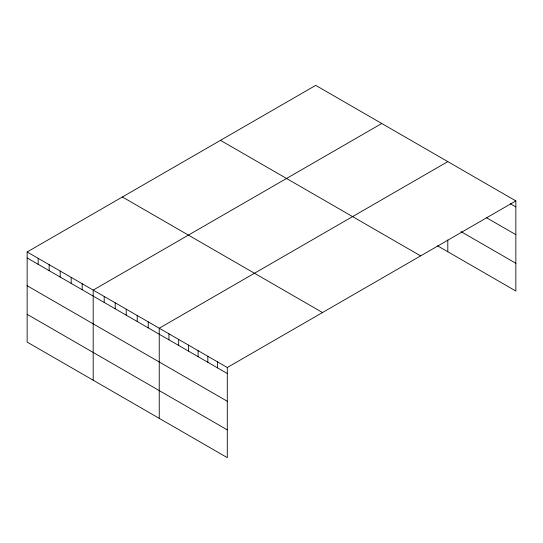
<?xml version="1.0" encoding="UTF-8"?>
<svg xmlns="http://www.w3.org/2000/svg" width="543" height="543" viewBox="0 0 543 543"><rect width="100%" height="100%" fill="white"/><g stroke="black" fill="none" stroke-linecap="round" stroke-linejoin="round"><path stroke-width="0.81" d="M515.85 200.91L227.286 367.509L227.286 457.634L27.15 342.09L27.15 251.966L315.714 85.366L515.85 200.91L515.85 291.034L437.529 245.816M381.763 123.492L93.192 290.098L93.192 380.222M447.805 161.624L159.242 328.23L159.242 418.348M510.298 203.706L515.85 206.91M486.684 217.838L515.85 234.671M460.993 231.603L515.85 263.274M220.492 140.345L420.621 255.889M122.379 196.987L322.508 312.537M27.15 251.966L227.286 367.509M27.15 257.966L227.286 373.516M27.15 285.727L227.286 401.27M27.15 314.329L227.286 429.873M447.805 239.972L447.805 251.748M217.567 361.903L217.567 367.903M207.84 356.289L207.84 362.29M198.12 350.676L198.12 356.676M188.401 345.063L188.401 351.063M178.681 339.45L178.681 345.45M168.961 333.836L168.961 339.837M148.232 321.87L148.232 327.87M137.223 315.517L137.223 321.517M126.214 309.164L126.214 315.164M115.211 302.804L115.211 308.804M104.202 296.451L104.202 302.451M82.19 283.738L82.19 289.745M71.181 277.385L71.181 283.385M60.171 271.032L60.171 277.032M49.162 264.679L49.162 270.679M38.159 258.319L38.159 264.319"/></g></svg>
